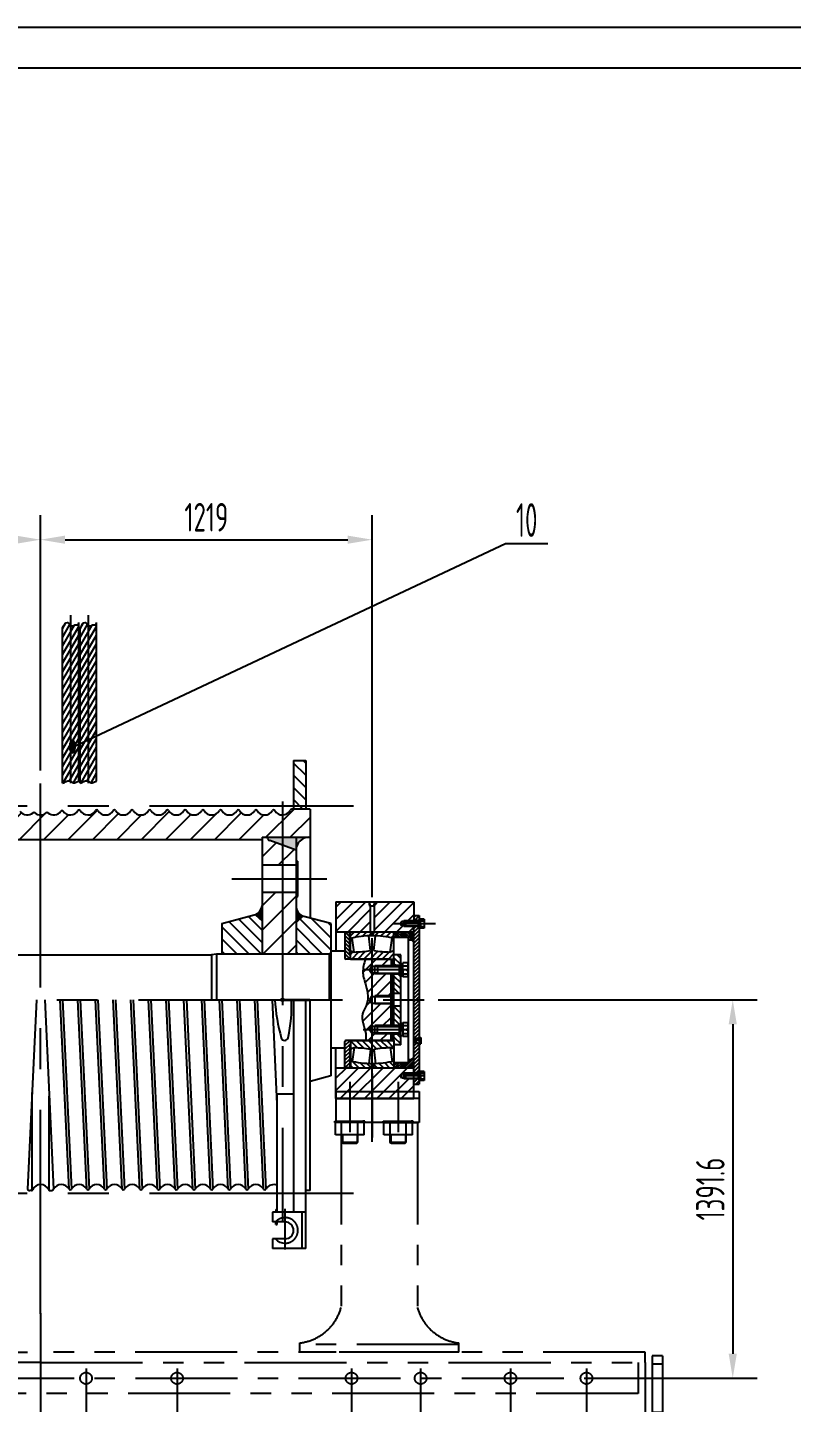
# Model space of a CAD drawing. Header units: millimetres. Extents: x 0 to 12600, y -338 to 8910.
# Drawn here: x 3769 to 6578, y 3854 to 8910 of the extents above; entities that cross this region are included whole.
import ezdxf
from ezdxf.enums import TextEntityAlignment as Align

# ---------------------------------------------------------------- set-up
doc = ezdxf.new("R2010")
doc.units = ezdxf.units.MM
doc.header["$LTSCALE"] = 300
for name, pattern in [('F', [0.75, 0.5, -0.25]), ('G', [2, 1.25, -0.25, 0.25, -0.25]), ('K', [2.5, 1.25, -0.25, 0.25, -0.25, 0.25, -0.25])]:
    doc.linetypes.add(name, pattern=pattern)
for name, color, linetype in [('01', 7, 'Continuous'), ('02', 1, 'Continuous'), ('04', 2, 'F'), ('05', 142, 'G'), ('07', 6, 'K'), ('08', 1, 'Continuous'), ('11', 3, 'Continuous')]:
    doc.layers.add(name, color=color, linetype=linetype)
doc.styles.get("Standard").update_dxf_attribs({"font": 'isocp', "width": 0.707, "bigfont": 'intecad.shx'})
doc.dimstyles.new('INTE', dxfattribs={"dimscale": 30, "dimtxt": 3.5, "dimasz": 3, "dimexe": 3, "dimexo": 0, "dimgap": 1, "dimtad": 1, "dimdec": 1, "dimdsep": 46, "dimtxsty": 'Standard', "dimcen": 0, "dimclrd": 1, "dimclre": 1, "dimclrt": 3, "dimaunit": 1, "dimadec": 0, "dimazin": 0, "dimtfac": 1, "dimtdec": 1, "dimtmove": 0, "dimatfit": 0, "dimfxl": 1, "dimarcsym": 0})

# ---------------------------------------------------------------- blocks, each defined once
blk = doc.blocks.new('re')
at = {"layer": '05', "color": 142, "linetype": 'G'}
for p, q in [((29816, 11247.3), (29816, 10003.8)), ((28088.8, 11043.9), (28088.8, 10268.5)), ((28419, 11043.9), (28419, 10268.5)), ((29314.4, 11043.9), (29314.4, 10268.5)), ((29983.1, 11043.9), (29983.1, 10268.5)), ((30317.6, 11043.9), (30317.6, 10268.5)), ((30959, 11043.9), (30959, 10268.5)), ((31213, 11043.9), (31213, 10268.5)), ((31543.2, 11043.9), (31543.2, 10268.5)), ((31822.6, 11043.9), (31822.6, 10268.5)), ((27764.3, 11007.7), (31872.9, 11007.7)), ((27865.9, 10834), (27865.9, 10534.7)), ((27716.3, 10684.3), (28015.6, 10684.3)), ((28019.3, 10315.6), (31872.9, 10315.6))]:
    blk.add_line(p, q, dxfattribs=at)
at = {"layer": '07', "color": 6, "linetype": 'K'}
for p, q in [((30952.6, 12097.4), (30952.6, 11912.9)), ((31035.2, 12128.1), (31035.2, 11892.4)), ((31130.4, 12097.4), (31130.4, 11912.9)), ((30901.8, 12062.3), (31207, 12062.3)), ((30901.8, 12062.3), (30901.8, 11948.3)), ((31207, 12036.3), (30901.8, 12036.3)), ((31207, 12062.3), (31207, 11948.3)), ((31207, 11948.3), (30901.8, 11948.3)), ((30921, 11948.3), (30921, 11268.3)), ((30921, 11948.3), (30921, 11932.3)), ((30921, 11948.3), (30921, 11932.3)), ((31074, 11948.3), (31201, 11948.3)), ((31201, 11948.3), (31201, 11268.3)), ((31201, 11948.3), (31201, 11932.3)), ((31201, 11948.3), (31201, 11948.3)), ((27778, 11548.3), (27778, 11103.3)), ((27778, 11548.3), (27854, 11548.3)), ((27854, 11548.3), (27854, 11103.3)), ((28717.5, 11548.3), (28717.5, 11103.3)), ((28717.5, 11548.3), (28793.5, 11548.3)), ((28793.5, 11548.3), (28793.5, 11103.3)), ((27885.7, 11522.8), (27854, 11522.8)), ((27854, 11141.8), (27854, 11522.8)), ((27885.7, 11522.8), (27885.7, 11141.8)), ((28685.7, 11141.8), (28685.7, 11522.8)), ((28685.7, 11522.8), (28717.5, 11522.8)), ((28717.5, 11522.8), (28717.5, 11141.8)), ((27885.7, 11141.8), (27854, 11141.8)), ((28717.5, 11141.8), (28685.7, 11141.8)), ((30769, 11103.3), (30769, 11137.7)), ((31353, 11131.3), (30769, 11131.3)), ((31353, 11103.3), (31353, 11137.7)), ((27568, 11090.3), (27568, 10176.3)), ((27593, 11103.3), (29816, 11103.3)), ((27593, 11065.3), (27593, 11103.3)), ((32038.9, 11103.3), (29816, 11103.3)), ((30769, 11119.3), (30769, 11119.3)), ((30769, 11103.3), (30769, 11119.3)), ((31353, 11103.3), (30769, 11103.3)), ((32038.9, 11065.3), (32038.9, 11103.3)), ((32064, 11090.3), (32064, 10176.3)), ((32102, 11090.3), (32064, 11090.3)), ((32102, 11090.3), (32102, 10881.3)), ((29816, 11065.3), (27568, 11065.3)), ((27593.5, 11065.3), (27593.5, 10354.3)), ((27619, 11065.3), (27619, 10951.3)), ((27809.4, 11049.5), (27809.4, 10964.2)), ((28673, 11043.9), (28673, 10951.3)), ((29648.9, 11043.9), (29648.9, 10951.3)), ((29816, 11065.3), (32064, 11065.3)), ((32013, 11065.3), (32013, 10951.3)), ((32038.5, 11065.3), (32038.5, 10354.3)), ((32102, 11059.3), (32064, 11059.3)), ((32013, 10951.3), (27619, 10951.3)), ((27530, 10881.3), (27568, 10881.3)), ((28944.9, 10902.1), (28944.9, 10694.6)), ((32102, 10881.3), (32064, 10881.3)), ((28513.9, 10836.3), (28513.9, 10532.4)), ((31052.9, 10836.3), (31052.9, 10532.4)), ((31700.9, 10834), (31700.9, 10534.7)), ((29048.7, 10798.3), (28841.2, 10798.3)), ((28362, 10684.3), (28665.9, 10684.3)), ((31204.9, 10684.3), (30901, 10684.3)), ((31850.6, 10684.3), (31551.3, 10684.3)), ((27530, 10589.3), (27568, 10589.3)), ((32102, 10589.3), (32064, 10589.3)), ((32102, 10589.3), (32102, 10411.3)), ((27530, 10411.3), (27568, 10411.3)), ((32102, 10411.3), (32064, 10411.3)), ((32038.5, 10354.3), (27593.5, 10354.3)), ((27593.5, 10354.3), (27593.5, 10176.3)), ((32038.5, 10354.3), (32038.5, 10176.3)), ((27593.5, 10220.3), (32038.5, 10220.3)), ((32064, 10176.3), (27568, 10176.3)), ((32051, 10176.3), (32038.5, 10188.8))]:
    blk.add_line(p, q, dxfattribs=at)
for centre, radius in [((27809.4, 11007.7), 21.5), ((28088.8, 11007.7), 21.5), ((28419, 11007.7), 21.5), ((28673, 11007.7), 21.5), ((29314.4, 11007.7), 21.5), ((29648.9, 11007.7), 21.5), ((29983.1, 11007.7), 21.5), ((30317.6, 11007.7), 21.5), ((30959, 11007.7), 21.5), ((31213, 11007.7), 21.5), ((31543.2, 11007.7), 21.5), ((31822.6, 11007.7), 21.5), ((28944.9, 10798.3), 76), ((27865.9, 10684.3), 114), ((28513.9, 10684.3), 114), ((31052.9, 10684.3), 114), ((31700.9, 10684.3), 114), ((28088.8, 10315.6), 21.5), ((28419, 10315.6), 21.5), ((29314.4, 10315.6), 21.5), ((30317.6, 10315.6), 21.5), ((31213, 10315.6), 21.5), ((31543.2, 10315.6), 21.5)]:
    blk.add_circle(centre, radius, dxfattribs=at)
for centre, start, end in [((30748.3, 11315.4), 276.6185, 344.7356), ((31373.6, 11315.4), 195.2644, 263.3815)]:
    blk.add_arc(centre, 178.9, start, end, dxfattribs=at)
blk = doc.blocks.new('*D116')
at = {"layer": '08', "color": 1, "lineweight": -2, "ltscale": 2}
for p, q in [((5278.9, 5335), (6451.6, 5335)), ((6361.6, 5245), (6361.6, 4033.4)), ((5874.3, 3943.4), (6451.6, 3943.4))]:
    blk.add_line(p, q, dxfattribs=at)
at = {"layer": '08', "color": 1, "ltscale": 2}
for points in [[(6346.6, 5245), (6376.6, 5245), (6361.6, 5335)], [(6346.6, 4033.4), (6376.6, 4033.4), (6361.6, 3943.4)]]:
    blk.add_solid(points, dxfattribs=at)
at = {"layer": 'Defpoints', "color": 0, "ltscale": 2}
for p in [(5278.9, 5335), (5874.3, 3943.4), (6361.6, 3943.4)]:
    blk.add_point(p, dxfattribs=at)
at = {"layer": '08', "color": 3, "ltscale": 2, "insert": (6279.1, 4639.2), "char_height": 105, "attachment_point": 5, "rotation": 90}
blk.add_mtext('1391.6', dxfattribs=at)
blk = doc.blocks.new('*D124')
at = {"layer": '08', "color": 1, "lineweight": -2, "ltscale": 2}
for p, q in [((2039.3, 5715.4), (2039.3, 7116.7)), ((3817.3, 6268.6), (3817.3, 7116.7)), ((3727.3, 7026.7), (2129.3, 7026.7))]:
    blk.add_line(p, q, dxfattribs=at)
at = {"layer": '08', "color": 1, "ltscale": 2}
for points in [[(2129.3, 7041.7), (2129.3, 7011.7), (2039.3, 7026.7)], [(3727.3, 7041.7), (3727.3, 7011.7), (3817.3, 7026.7)]]:
    blk.add_solid(points, dxfattribs=at)
at = {"layer": 'Defpoints', "color": 0, "ltscale": 2}
for p in [(2039.3, 7026.7), (3817.3, 6268.6), (2039.3, 5715.4)]:
    blk.add_point(p, dxfattribs=at)
at = {"layer": '08', "color": 3, "ltscale": 2, "insert": (2928.3, 7109.2), "char_height": 105, "attachment_point": 5}
blk.add_mtext('1778', dxfattribs=at)
blk = doc.blocks.new('*D125')
at = {"layer": '08', "color": 1, "lineweight": -2, "ltscale": 2}
for p, q in [((3817.3, 6178.3), (3817.3, 7116.7)), ((5036.3, 5729.2), (5036.3, 7116.7)), ((3907.3, 7026.7), (4946.3, 7026.7))]:
    blk.add_line(p, q, dxfattribs=at)
at = {"layer": '08', "color": 1, "ltscale": 2}
for points in [[(3907.3, 7041.7), (3907.3, 7011.7), (3817.3, 7026.7)], [(4946.3, 7041.7), (4946.3, 7011.7), (5036.3, 7026.7)]]:
    blk.add_solid(points, dxfattribs=at)
at = {"layer": 'Defpoints', "color": 0, "ltscale": 2}
for p in [(5036.3, 7026.7), (3817.3, 6178.3), (5036.3, 5729.2)]:
    blk.add_point(p, dxfattribs=at)
at = {"layer": '08', "color": 3, "ltscale": 2, "insert": (4426.8, 7109.2), "char_height": 105, "attachment_point": 5}
blk.add_mtext('1219', dxfattribs=at)
blk = doc.blocks.new('e')
at = {"layer": '02', "linetype": 'Continuous'}
h = blk.add_hatch(dxfattribs=at)
h.set_pattern_fill('LINE', color=1, scale=5, angle=45, style=0)
h.set_pattern_definition([(45, (-10498.824, 8951.033), (-11.22532, 11.22532), [])])
h.paths.add_polyline_path([(-1.8, 235.4), (-1.8, 243.2), (-1.8, 245.5), (-7.3, 245.5), (-7.3, 250), (-80, 250), (-80, 225.6, -0.059237)])
h.paths.add_polyline_path([(80, 225.6), (80, 250), (7.3, 250), (7.3, 245.5), (1.8, 245.5), (1.8, 243.2), (1.8, 235.4, -0.059237)])
h.paths.add_polyline_path([(80, 150), (80, 180), (66.4, 175.7, -0.045229), (6.4, 181.4), (7.1, 187.5), (0, 187.5), (0, 150)])
h.paths.add_polyline_path([(-66.4, 175.7), (-80, 180), (-80, 150), (0, 150), (0, 187.5), (-7.1, 187.5), (-6.4, 181.4, -0.045229)])
at = {"layer": '01'}
for p, q in [((-80, 150), (-80, 250)), ((-80, 250), (80, 250)), ((-66.4, 175.7), (-73.3, 227.2)), ((-6.4, 181.4), (-12.4, 235.1)), ((-7.3, 250), (-7.3, 245.5)), ((-7.3, 245.5), (-1.8, 245.5)), ((-1.8, 245.5), (-1.8, 243.2)), ((-1.8, 243.2), (-1.8, 235.4)), ((7.3, 245.5), (1.8, 245.5)), ((1.8, 245.5), (1.8, 243.2)), ((1.8, 243.2), (1.8, 235.4)), ((6.4, 181.4), (12.4, 235.1)), ((7.3, 250), (7.3, 245.5)), ((66.4, 175.7), (73.3, 227.2)), ((80, 150), (80, 250)), ((-80, 180), (-66.4, 175.7)), ((0, 187.5), (-7.1, 187.5)), ((0, 187.5), (7.1, 187.5)), ((80, 180), (66.4, 175.7)), ((-80, 150), (80, 150))]:
    blk.add_line(p, q, dxfattribs=at)
for centre, start, end in [((0, -98.5), 90, 103.8651), ((0, -98.5), 76.1349, 90), ((-67.7, 509.5), 270.2241, 280.5827), ((67.7, 509.5), 259.4173, 269.7759)]:
    blk.add_arc(centre, 333.8, start, end, dxfattribs=at)
blk = doc.blocks.new('*U37')
at = {"layer": '01'}
for p, q in [((-15.1, 5), (-15.1, 0)), ((0, 5), (-15.1, 5)), ((-15.1, 0), (0, 0)), ((0, 0), (-2.9, 5)), ((0, 5), (2.9, 0)), ((0, 5), (15.1, 5)), ((15.1, 0), (0, 0)), ((15.1, 5), (15.1, 0))]:
    blk.add_line(p, q, dxfattribs=at)
at = {"layer": '05'}
blk.add_line((0, 7.1), (0, -2.1), dxfattribs=at)
blk = doc.blocks.new('*U36')
at = {"layer": '01'}
for p, q in [((-22.8, 7.5), (-22.8, 0)), ((0, 7.5), (-22.8, 7.5)), ((-22.8, 0), (0, 0)), ((0, 0), (-4.3, 7.5)), ((0, 7.5), (4.3, 0)), ((0, 7.5), (22.8, 7.5)), ((22.8, 0), (0, 0)), ((22.8, 7.5), (22.8, 0))]:
    blk.add_line(p, q, dxfattribs=at)
at = {"layer": '05'}
blk.add_line((0, 9.6), (0, -2.1), dxfattribs=at)
blk = doc.blocks.new('*U150')
at = {"layer": '01'}
blk.add_lwpolyline([(415, 292), (25, 292)], dxfattribs=at)
at = {"layer": '02'}
blk.add_lwpolyline([(420, 297), (0, 297)], dxfattribs=at)

msp = doc.modelspace()

# ---------------------------------------------------------------- hatches: boundary and pattern name
at = {"layer": '01', "ltscale": 2}
h = msp.add_hatch(color=256, dxfattribs=at)
h.paths.add_polyline_path([(4756.41, 5885.13), (4756.41, 5932.45), (4651.41, 5932.45, 0.3152988), (4659.96, 5920.23)])
h.paths.add_polyline_path([(4756.41, 5885.13, -0.4142136), (4803.73, 5932.45), (4756.41, 5932.45)])
at = {"layer": '01', "linetype": 'Continuous', "ltscale": 2}
for points in [[(4756.41, 5849.19), (4756.41, 5844.95), (4761.41, 5844.95)], [(4756.41, 5710.71), (4756.41, 5714.95), (4761.41, 5714.95)]]:
    msp.add_hatch(color=7, dxfattribs=at).paths.add_polyline_path(points)
at = {"layer": '01', "ltscale": 2}
h = msp.add_hatch(color=256, dxfattribs=at)
h.paths.add_polyline_path([(4606.81, 5647.88), (4631.41, 5624.79), (4631.41, 5654.47)])
h.paths.add_polyline_path([(4606.81, 5647.88), (4631.41, 5654.47), (4631.41, 5681.18, -0.2509176)])
h = msp.add_hatch(color=256, dxfattribs=at)
h.paths.add_polyline_path([(4781, 5642.52), (4756.41, 5649.11), (4756.41, 5619.43)])
h.paths.add_polyline_path([(4756.41, 5675.82), (4756.41, 5649.11), (4781, 5642.52, -0.2509176)])
for points in [[(5189.46, 5584.95), (5180.09, 5584.95), (5189.46, 5578.88)], [(5189.46, 5547.84), (5179.46, 5554.95), (5189.46, 5554.95)], [(5189.46, 5122.06), (5179.46, 5114.95), (5189.46, 5114.95)], [(5189.46, 5084.95), (5180.09, 5084.95), (5189.46, 5091.02)]]:
    msp.add_hatch(color=256, dxfattribs=at).paths.add_polyline_path(points)
at = {"layer": '02', "ltscale": 2}
h = msp.add_hatch(dxfattribs=at)
h.set_pattern_fill('LINE', color=256, scale=5, angle=60, style=0)
h.set_pattern_definition([(60, (-12368.094, -963.859), (-13.748153, 7.9375), [])])
edge = h.paths.add_edge_path()
edge.add_spline(control_points=[(3897.94, 6131.67), (3902.42, 6133.52), (3908.97, 6136.24), (3917, 6140.22), (3923.31, 6140.69), (3926.4, 6138.87), (3927.94, 6137.86)], knot_values=[0, 0, 0, 0, 14.5226183, 21.2681954, 26.9093875, 32.3281652, 32.3281652, 32.3281652, 32.3281652], degree=3, periodic=0)
edge.add_line((3927.94, 6137.86), (3927.94, 6712.76))
edge.add_spline(control_points=[(3927.94, 6712.76), (3923.82, 6716.12), (3912.07, 6729.84), (3903.52, 6713.41), (3897.94, 6702.7)], knot_values=[0, 0, 0, 0, 14.1138874, 40.5830585, 40.5830585, 40.5830585, 40.5830585], degree=3, periodic=0)
edge.add_line((3897.94, 6702.7), (3897.94, 6131.67))
edge = h.paths.add_edge_path()
edge.add_spline(control_points=[(3927.94, 6137.86), (3928.9, 6137.24), (3934.29, 6133.55), (3943.62, 6130.99), (3950.83, 6137.71), (3955.19, 6138.56), (3957.94, 6139.1)], knot_values=[32.3281652, 32.3281652, 32.3281652, 32.3281652, 35.6897345, 51.0735205, 55.8792539, 64.104425, 64.104425, 64.104425, 64.104425], degree=3, periodic=0)
edge.add_line((3957.94, 6139.1), (3957.94, 6722.02))
edge.add_spline(control_points=[(3957.94, 6722.02), (3957.02, 6718.14), (3955.31, 6711.01), (3944.31, 6716.32), (3936.7, 6707.04), (3930.82, 6710.41), (3927.94, 6712.76)], knot_values=[40.5830585, 40.5830585, 40.5830585, 40.5830585, 50.1486533, 58.1716885, 68.3421403, 78.2139977, 78.2139977, 78.2139977, 78.2139977], degree=3, periodic=0)
edge.add_line((3927.94, 6712.76), (3927.94, 6137.86))
h = msp.add_hatch(dxfattribs=at)
h.set_pattern_fill('LINE', color=256, scale=5, angle=60, style=0)
h.set_pattern_definition([(60, (-12303.094, -963.859), (-13.748153, 7.9375), [])])
edge = h.paths.add_edge_path()
edge.add_spline(control_points=[(3962.94, 6131.67), (3967.42, 6133.52), (3973.97, 6136.24), (3982, 6140.22), (3988.31, 6140.69), (3991.4, 6138.87), (3992.94, 6137.86)], knot_values=[0, 0, 0, 0, 14.5226183, 21.2681954, 26.9093875, 32.3281652, 32.3281652, 32.3281652, 32.3281652], degree=3, periodic=0)
edge.add_line((3992.94, 6137.86), (3992.94, 6712.76))
edge.add_spline(control_points=[(3992.94, 6712.76), (3988.82, 6716.12), (3977.07, 6729.84), (3968.52, 6713.41), (3962.94, 6702.7)], knot_values=[0, 0, 0, 0, 14.1138874, 40.5830585, 40.5830585, 40.5830585, 40.5830585], degree=3, periodic=0)
edge.add_line((3962.94, 6702.7), (3962.94, 6131.67))
edge = h.paths.add_edge_path()
edge.add_spline(control_points=[(3992.94, 6137.86), (3993.9, 6137.24), (3999.29, 6133.55), (4008.62, 6130.99), (4015.83, 6137.71), (4020.19, 6138.56), (4022.94, 6139.1)], knot_values=[32.3281652, 32.3281652, 32.3281652, 32.3281652, 35.6897345, 51.0735205, 55.8792539, 64.104425, 64.104425, 64.104425, 64.104425], degree=3, periodic=0)
edge.add_line((4022.94, 6139.1), (4022.94, 6722.02))
edge.add_spline(control_points=[(4022.94, 6722.02), (4022.02, 6718.14), (4020.31, 6711.01), (4009.31, 6716.32), (4001.7, 6707.04), (3995.82, 6710.41), (3992.94, 6712.76)], knot_values=[40.5830585, 40.5830585, 40.5830585, 40.5830585, 50.1486533, 58.1716885, 68.3421403, 78.2139977, 78.2139977, 78.2139977, 78.2139977], degree=3, periodic=0)
edge.add_line((3992.94, 6712.76), (3992.94, 6137.86))
h = msp.add_hatch(dxfattribs=at)
h.set_pattern_fill('LINE', color=256, scale=10, angle=135, style=0)
h.set_pattern_definition([(135, (-577.91, 3942.502), (-22.45064, -22.45064), [])])
h.paths.add_polyline_path([(4792.41, 6214.95), (4747.41, 6214.95), (4747.41, 6036.45), (4792.41, 6036.45)])
at = {"layer": '02', "linetype": 'Continuous', "ltscale": 2}
h = msp.add_hatch(dxfattribs=at)
h.set_pattern_fill('LINE', color=1, scale=20, angle=45, style=0)
h.set_pattern_definition([(45, (-577.91, 3942.5), (-44.9013, 44.9013), [])])
h.paths.add_polyline_path([(3742.82, 6027.99, 0.5128634), (3734.7, 6027.99, -0.5445769), (3680.17, 6030.69, 0.6242547), (3671.11, 6030.12, -0.570851), (3615.14, 6030.74, 0.5782066), (3606.47, 6030.74, -0.5782066), (3550.14, 6030.74, 0.5782066), (3541.47, 6030.74, -0.5782066), (3485.14, 6030.74, 0.5782066), (3476.47, 6030.74, -0.5782066), (3420.14, 6030.74, 0.5782066), (3411.47, 6030.74, -0.5782066), (3355.14, 6030.74, 0.5782066), (3346.47, 6030.74, -0.5782066), (3290.14, 6030.74, 0.5782066), (3281.47, 6030.74, -0.5782066), (3225.14, 6030.74, 0.5782066), (3216.47, 6030.74, -0.5782066), (3160.14, 6030.74, 0.5782066), (3151.47, 6030.74, -0.5782066), (3095.14, 6030.74, 0.5782066), (3086.47, 6030.74, -0.5782066), (3030.14, 6030.74, 0.5782066), (3021.47, 6030.74, -0.5782066), (2965.14, 6030.74, 0.5782066), (2956.47, 6030.74, -0.584554), (2899.84, 6031.27, 0.2733853), (2891.08, 6036.45), (2565.31, 6036.45), (2534.32, 5951.3, -0.3152988), (2522.11, 5942.75), (2512.11, 5942.75), (2512.11, 5924.95), (4631.41, 5924.95), (4631.41, 5932.45), (4807.91, 5932.45), (4807.91, 6036.45), (4743.54, 6036.45, 0.2733853), (4734.78, 6031.27, -0.584554), (4678.14, 6030.74, 0.5782066), (4669.47, 6030.74, -0.5782066), (4613.14, 6030.74, 0.5782066), (4604.47, 6030.74, -0.5782066), (4548.14, 6030.74, 0.5782066), (4539.47, 6030.74, -0.5782066), (4483.14, 6030.74, 0.5782066), (4474.47, 6030.74, -0.5782066), (4418.14, 6030.74, 0.5782066), (4409.47, 6030.74, -0.5782066), (4353.14, 6030.74, 0.5782066), (4344.47, 6030.74, -0.5782066), (4288.14, 6030.74, 0.5782066), (4279.47, 6030.74, -0.5782066), (4223.14, 6030.74, 0.5782066), (4214.47, 6030.74, -0.5782066), (4158.14, 6030.74, 0.5782066), (4149.47, 6030.74, -0.5782066), (4093.14, 6030.74, 0.5782066), (4084.47, 6030.74, -0.5782066), (4028.14, 6030.74, 0.5782066), (4019.47, 6030.74, -0.570851), (3963.51, 6030.12, 0.6242547), (3954.45, 6030.69, -0.5445769), (3899.91, 6027.99, 0.5128634), (3891.79, 6027.99, -0.435777), (3844.56, 6022.01, 0.3628105), (3838.15, 6022.01, -0.1757989), (3817.31, 6014.45, -0.1757989), (3796.47, 6022.01, 0.3628105), (3790.05, 6022.01, -0.435777)])
h = msp.add_hatch(dxfattribs=at)
h.set_pattern_fill('LINE', color=1, scale=20, angle=45, style=0)
h.set_pattern_definition([(45, (-4194.145, 3590.12), (-44.9013, 44.9013), [])])
h.paths.add_polyline_path([(4631.41, 5503.2), (4756.41, 5503.2), (4756.41, 5729.95), (4631.41, 5729.95)])
h.paths.add_polyline_path([(4756.41, 5829.95), (4756.41, 5885.13), (4659.96, 5920.23, -0.3152988), (4651.41, 5932.45), (4631.41, 5932.45), (4631.41, 5929.95), (4631.41, 5829.95)])
h = msp.add_hatch(dxfattribs=at)
h.set_pattern_fill('LINE', color=1, scale=10, angle=45, style=0)
h.set_pattern_definition([(45, (-101.754, 1523.514), (-22.45064, 22.45064), [])])
h.paths.add_polyline_path([(5189.46, 5044.95), (5159.46, 5044.95), (5152.46, 5044.95), (5152.46, 5046.95), (5145.46, 5046.95), (5139.8, 5054.95), (5145.46, 5062.95), (5152.46, 5062.95), (5152.46, 5064.95), (5159.46, 5064.95), (5189.46, 5064.95), (5189.46, 5084.95), (5036.31, 5084.95), (5036.31, 4997.95), (5189.46, 4997.95)])
h.paths.add_polyline_path([(5036.31, 5084.95), (4903.16, 5084.95), (4903.16, 4997.95), (5036.31, 4997.95)])
h.paths.add_polyline_path([(5029.31, 5678.65), (5027.54, 5678.65), (5025.47, 5694.95), (4903.16, 5694.95), (4903.16, 5584.95), (5029.31, 5584.95)])
h.paths.add_polyline_path([(5189.46, 5694.95), (5047.15, 5694.95), (5045.07, 5678.65), (5043.31, 5678.65), (5043.31, 5584.95), (5189.46, 5584.95), (5189.46, 5604.95), (5159.46, 5604.95), (5152.46, 5604.95), (5152.46, 5606.95), (5145.46, 5606.95), (5139.8, 5614.95), (5145.46, 5622.95), (5152.46, 5622.95), (5152.46, 5624.95), (5159.46, 5624.95), (5189.46, 5624.95)])
h.paths.add_polyline_path([(5131.76, 4997.95), (5036.51, 4997.95), (5036.51, 4971.95), (5131.76, 4971.95)])
h.paths.add_polyline_path([(5189.46, 4997.95), (5131.76, 4997.95), (5131.76, 4971.95), (5189.46, 4971.95)])
h.paths.add_polyline_path([(5036.31, 4997.95), (4953.96, 4997.95), (4953.96, 4971.95), (5036.31, 4971.95)])
h.paths.add_polyline_path([(4953.96, 4997.95), (4903.16, 4997.95), (4903.16, 4971.95), (4953.96, 4971.95)])
h = msp.add_hatch(dxfattribs=at)
h.set_pattern_fill('LINE', color=1, scale=10, angle=135, style=0)
h.set_pattern_definition([(135, (-101.754, 1523.514), (-22.45064, -22.45064), [])])
h.paths.add_polyline_path([(4606.81, 5647.88), (4483.91, 5614.95), (4483.91, 5503.2), (4631.41, 5503.2), (4631.41, 5624.79)])
h.paths.add_polyline_path([(4756.41, 5503.2), (4877.91, 5503.2), (4883.91, 5509.2), (4883.91, 5614.95), (4781, 5642.52), (4756.41, 5619.43)])
h = msp.add_hatch(dxfattribs=at)
h.set_pattern_fill('LINE', color=1, scale=3, angle=45, style=0)
h.set_pattern_definition([(45, (-4194.145, 15758.685), (-6.735192, 6.735192), [])])
h.paths.add_polyline_path([(5209.46, 5173.33), (5196.46, 5176.89), (5196.46, 5177.95), (5189.46, 5177.95), (5189.46, 5065.95), (5209.46, 5065.95)])
h.paths.add_polyline_path([(5209.46, 5334.95), (5189.46, 5334.95), (5189.46, 5191.95), (5196.46, 5191.95), (5196.46, 5193.02), (5209.46, 5196.57)])
h.paths.add_polyline_path([(5209.46, 5024.95), (5209.46, 5043.95), (5189.46, 5043.95), (5189.46, 5024.95)])
h.paths.add_polyline_path([(5189.46, 5334.95), (5209.46, 5334.95), (5209.46, 5603.95), (5189.46, 5603.95)])
h.paths.add_polyline_path([(5209.46, 5625.95), (5209.46, 5630.05), (5209.46, 5644.95), (5189.46, 5644.95), (5189.46, 5625.95)])
h = msp.add_hatch(dxfattribs=at)
h.set_pattern_fill('LINE', color=1, scale=3, angle=135, style=0)
h.set_pattern_definition([(135, (551.24, 1523.514), (-6.735192, -6.735192), [])])
h.paths.add_polyline_path([(4954.31, 5583.95), (4936.31, 5583.95), (4936.31, 5487.95), (4939.31, 5484.95), (4956.31, 5484.95), (4956.31, 5504.95), (4954.31, 5504.95)])
h = msp.add_hatch(dxfattribs=at)
h.set_pattern_fill('LINE', color=1, scale=2, angle=45, style=0)
h.set_pattern_definition([(315, (551.24, 9146.3874), (-4.490128, -4.490128), [])])
h.paths.add_polyline_path([(5116.31, 5564.95), (5116.31, 5584.95), (5180.09, 5584.95), (5189.46, 5578.88), (5189.46, 5554.95), (5169.46, 5554.95), (5169.46, 5564.95)])
h = msp.add_hatch(dxfattribs=at)
h.set_pattern_fill('LINE', color=1, scale=5, angle=135, style=0)
h.set_pattern_definition([(135, (551.24, 1523.514), (-11.22532, -11.22532), [])])
h.paths.add_polyline_path([(5116.31, 5358.5), (5141.31, 5358.5), (5141.31, 5428.95), (5116.31, 5428.95)])
h.paths.add_polyline_path([(5116.31, 5460.95), (5141.31, 5460.95), (5141.31, 5499.95), (5116.31, 5499.95), (5116.31, 5484.95)])
h.paths.add_polyline_path([(5141.31, 5311.4), (5116.31, 5311.4), (5116.31, 5240.95), (5141.31, 5240.95)])
h.paths.add_polyline_path([(5141.31, 5208.95), (5116.31, 5208.95), (5116.31, 5184.95), (5116.31, 5169.95), (5141.31, 5169.95)])
h.paths.add_polyline_path([(5132.45, 5488.58), (5151.41, 5488.58), (5151.41, 5513.2), (5132.45, 5513.2)], flags=9)
at = {"layer": '02', "ltscale": 2}
h = msp.add_hatch(dxfattribs=at)
h.set_pattern_fill('LINE', color=256, scale=10, angle=45, style=0)
h.set_pattern_definition([(45, (551.24, 1523.514), (-22.45064, 22.45064), [])])
h.paths.add_polyline_path([(5106.31, 5319.95), (5046.31, 5319.95), (5046.31, 5322.95), (5036.31, 5322.95), (5036.31, 5236.95), (5046.31, 5236.95), (5046.31, 5239.95), (5056.31, 5239.95), (5106.31, 5239.95)])
h.paths.add_polyline_path([(5106.31, 5429.95), (5056.31, 5429.95), (5046.31, 5429.95), (5046.31, 5432.95), (5036.31, 5432.95), (5036.31, 5346.95), (5046.31, 5346.95), (5046.31, 5349.95), (5106.31, 5349.95)])
h.paths.add_polyline_path([(5036.31, 5484.95), (5036.31, 5456.95), (5046.31, 5456.95), (5046.31, 5459.95), (5056.31, 5459.95), (5106.31, 5459.95), (5106.31, 5481.95), (5103.31, 5484.95)])
edge = h.paths.add_edge_path()
edge.add_spline(control_points=[(5011.56, 5484.95), (5006.44, 5467.94), (4996.56, 5435.17), (5015, 5387.19), (5021.32, 5352.25), (5019.63, 5334.95)], knot_values=[0, 0, 0, 0, 51.5624342, 99.3225352, 151.3703602, 151.3703602, 151.3703602, 151.3703602], degree=3, periodic=0)
edge.add_line((5019.63, 5334.95), (5026.95, 5334.95))
edge.add_line((5026.95, 5334.95), (5033.31, 5346.95))
edge.add_line((5033.31, 5346.95), (5036.31, 5346.95))
edge.add_line((5036.31, 5346.95), (5036.31, 5432.95))
edge.add_line((5036.31, 5432.95), (5033.31, 5432.95))
edge.add_line((5033.31, 5432.95), (5026.95, 5444.95))
edge.add_line((5026.95, 5444.95), (5033.31, 5456.95))
edge.add_line((5033.31, 5456.95), (5036.31, 5456.95))
edge.add_line((5036.31, 5456.95), (5036.31, 5484.95))
edge.add_line((5036.31, 5484.95), (5011.56, 5484.95))
edge = h.paths.add_edge_path()
edge.add_line((5036.31, 5322.95), (5033.31, 5322.95))
edge.add_line((5033.31, 5322.95), (5026.95, 5334.95))
edge.add_line((5026.95, 5334.95), (5019.63, 5334.95))
edge.add_spline(control_points=[(5019.63, 5334.95), (5018.86, 5327.12), (5014.68, 5309.3), (4990.69, 5276.09), (5004.42, 5245.21), (5009.58, 5224.95)], knot_values=[151.3703602, 151.3703602, 151.3703602, 151.3703602, 174.9358686, 206.2953741, 266.2794496, 266.2794496, 266.2794496, 266.2794496], degree=3, periodic=0)
edge.add_line((5009.58, 5224.95), (5026.95, 5224.95))
edge.add_line((5026.95, 5224.95), (5033.31, 5236.95))
edge.add_line((5033.31, 5236.95), (5036.31, 5236.95))
edge.add_line((5036.31, 5236.95), (5036.31, 5322.95))
h.paths.add_polyline_path([(5056.31, 5209.95), (5046.31, 5209.95), (5046.31, 5212.95), (5036.31, 5212.95), (5036.31, 5184.95), (5103.31, 5184.95), (5106.31, 5187.95), (5106.31, 5209.95)])
edge = h.paths.add_edge_path()
edge.add_spline(control_points=[(5009.58, 5224.95), (5010.8, 5220.15), (5013.62, 5206.7), (5012.85, 5193.47), (5012.35, 5184.95)], knot_values=[266.2794496, 266.2794496, 266.2794496, 266.2794496, 280.4896427, 306.1246492, 306.1246492, 306.1246492, 306.1246492], degree=3, periodic=0)
edge.add_line((5012.35, 5184.95), (5036.31, 5184.95))
edge.add_line((5036.31, 5184.95), (5036.31, 5212.95))
edge.add_line((5036.31, 5212.95), (5033.31, 5212.95))
edge.add_line((5033.31, 5212.95), (5026.95, 5224.95))
edge.add_line((5026.95, 5224.95), (5009.58, 5224.95))
h.paths.add_polyline_path([(5046.31, 5239.95), (5046.31, 5236.95), (5056.31, 5236.95), (5056.31, 5239.95)], flags=16)
h.paths.add_polyline_path([(5056.31, 5209.95), (5056.31, 5212.95), (5046.31, 5212.95), (5046.31, 5209.95)])
h.paths.add_polyline_path([(5046.31, 5349.95), (5046.31, 5346.95), (5106.31, 5346.95), (5106.31, 5349.95)])
h.paths.add_polyline_path([(5046.31, 5322.95), (5046.31, 5319.95), (5106.31, 5319.95), (5106.31, 5322.95)], flags=16)
h.paths.add_polyline_path([(5046.31, 5432.95), (5046.31, 5429.95), (5056.31, 5429.95), (5056.31, 5432.95)])
at = {"layer": '02', "linetype": 'Continuous', "ltscale": 2}
h = msp.add_hatch(dxfattribs=at)
h.set_pattern_fill('LINE', color=1, scale=3, angle=135, style=0)
h.set_pattern_definition([(225, (551.24, 9146.387), (-6.735192, 6.735192), [])])
h.paths.add_polyline_path([(4954.31, 5085.95), (4936.31, 5085.95), (4936.31, 5181.95), (4939.31, 5184.95), (4956.31, 5184.95), (4956.31, 5164.95), (4954.31, 5164.95)])
h = msp.add_hatch(dxfattribs=at)
h.set_pattern_fill('LINE', color=1, scale=2, angle=45, style=0)
h.set_pattern_definition([(45, (551.24, 1523.514), (-4.490128, 4.490128), [])])
h.paths.add_polyline_path([(5180.09, 5084.95), (5189.46, 5091.02), (5189.46, 5114.95), (5169.46, 5114.95), (5169.46, 5104.95), (5116.31, 5104.95), (5116.31, 5084.95)])

# ---------------------------------------------------------------- linework, layer by layer
at = {"layer": '01', "color": 7, "linetype": 'Continuous', "ltscale": 2}
for p, q in [((3897.94, 6131.67), (3897.94, 6702.7)), ((3957.94, 6139.1), (3957.94, 6722.02)), ((3962.94, 6131.67), (3962.94, 6702.7)), ((4022.94, 6139.1), (4022.94, 6722.02)), ((4747.41, 6214.95), (4792.41, 6214.95)), ((4747.41, 6214.95), (4747.41, 6036.45)), ((4807.91, 6036.45), (4743.54, 6036.45)), ((4807.91, 6036.45), (4807.91, 5635.31)), ((2512.11, 5924.95), (4631.41, 5924.95)), ((4631.41, 5932.45), (4631.41, 5503.2)), ((4631.41, 5932.45), (4807.91, 5932.45)), ((4756.41, 5932.45), (4756.41, 5503.2)), ((4756.41, 5829.95), (4631.41, 5829.95)), ((4761.41, 5844.95), (4756.41, 5849.19)), ((4761.41, 5844.95), (4756.41, 5844.95)), ((4761.41, 5844.95), (4761.41, 5714.95)), ((4756.41, 5729.95), (4631.41, 5729.95)), ((4761.41, 5714.95), (4756.41, 5710.71)), ((4761.41, 5714.95), (4756.41, 5714.95)), ((4903.16, 5694.95), (5189.46, 5694.95)), ((5029.31, 5678.65), (5027.32, 5694.95)), ((5029.31, 5678.65), (5029.31, 5584.95)), ((5043.31, 5678.65), (5045.29, 5694.95)), ((5043.31, 5678.65), (5043.31, 5584.95)), ((4483.91, 5614.95), (4621.41, 5651.79)), ((4483.91, 5614.95), (4483.91, 5503.2)), ((4606.81, 5647.88), (4631.41, 5624.79)), ((4883.91, 5614.95), (4756.41, 5649.11)), ((4781, 5642.52), (4756.41, 5619.43)), ((4883.91, 5614.95), (4883.91, 5054.95)), ((5189.46, 5644.95), (5209.46, 5644.95)), ((4903.16, 5584.95), (5189.46, 5584.95)), ((4936.31, 5583.95), (4954.31, 5583.95)), ((5116.31, 5564.95), (5169.46, 5564.95)), ((4936.31, 5513.2), (4883.91, 5513.2)), ((5169.46, 5554.95), (5189.46, 5554.95)), ((4878.91, 5503.2), (4463.91, 5503.2)), ((4877.91, 5503.2), (4883.91, 5509.2)), ((4939.31, 5484.95), (4936.31, 5487.95)), ((5103.31, 5484.95), (4939.31, 5484.95)), ((4956.31, 5504.95), (4954.31, 5504.95)), ((5033.31, 5456.95), (5026.95, 5444.95)), ((5033.31, 5432.95), (5026.95, 5444.95)), ((5033.31, 5432.95), (5033.31, 5456.95)), ((5056.31, 5456.95), (5033.31, 5456.95)), ((4747.41, 5334.95), (4747.41, 4554.08)), ((4792.41, 4420.08), (4792.41, 5334.95)), ((4807.91, 4633.45), (4807.91, 5334.95)), ((5033.31, 5346.95), (5026.95, 5334.95)), ((5033.31, 5322.95), (5026.95, 5334.95)), ((5033.31, 5322.95), (5033.31, 5346.95)), ((5033.31, 5346.95), (5106.31, 5346.95)), ((5033.31, 5322.95), (5106.31, 5322.95)), ((5033.31, 5236.95), (5026.95, 5224.95)), ((5033.31, 5212.95), (5026.95, 5224.95)), ((5033.31, 5212.95), (5033.31, 5236.95)), ((5056.31, 5236.95), (5033.31, 5236.95)), ((4939.31, 5184.95), (4936.31, 5181.95)), ((5103.31, 5184.95), (4939.31, 5184.95)), ((4956.31, 5164.95), (4954.31, 5164.95)), ((5196.46, 5191.95), (5189.46, 5191.95)), ((5196.46, 5177.95), (5189.46, 5177.95)), ((5196.46, 5191.95), (5209.46, 5194.52)), ((5196.46, 5193.02), (5196.46, 5176.89)), ((5196.46, 5177.95), (5209.46, 5175.39)), ((5209.46, 5196.57), (5214.56, 5196.57)), ((5209.46, 5173.33), (5214.56, 5173.33)), ((5214.56, 5196.57), (5214.56, 5173.33)), ((4936.31, 5156.7), (4883.91, 5156.7)), ((5169.46, 5114.95), (5189.46, 5114.95)), ((4936.31, 5085.95), (4954.31, 5085.95)), ((5116.31, 5104.95), (5169.46, 5104.95)), ((4883.91, 5054.95), (4807.91, 5034.59)), ((5189.46, 5024.95), (5209.46, 5024.95)), ((4687.41, 4554.08), (4687.41, 4989.48)), ((4901.53, 4888.95), (5006.39, 4888.95)), ((5079.33, 4888.95), (5184.19, 4888.95)), ((4921.96, 4811.95), (4925.96, 4807.95)), ((4923.96, 4811.95), (4983.96, 4811.95)), ((4923.96, 4811.95), (4927.96, 4807.95)), ((4927.96, 4807.95), (4979.96, 4807.95)), ((4979.96, 4807.95), (4983.96, 4811.95)), ((5099.76, 4811.95), (5103.76, 4807.95)), ((5101.76, 4811.95), (5161.76, 4811.95)), ((5101.76, 4811.95), (5105.76, 4807.95)), ((5105.76, 4807.95), (5157.76, 4807.95)), ((5157.76, 4807.95), (5161.76, 4811.95)), ((3783.47, 4633.45), (3778.21, 4633.45)), ((3851.76, 4633.45), (3856.41, 4633.45)), ((4807.91, 4633.45), (4792.41, 4633.45)), ((4792.41, 4554.08), (4670.41, 4554.08)), ((4682.41, 4509.08), (4682.41, 4518.08)), ((4792.41, 4420.08), (4670.41, 4420.08))]:
    msp.add_line(p, q, dxfattribs=at)
at = {"layer": '01', "ltscale": 2}
for p, q in [((4792.41, 6214.95), (4792.41, 6036.45)), ((4756.41, 5885.13), (4659.96, 5920.23)), ((4903.16, 5694.95), (4903.16, 5513.2)), ((5045.07, 5678.65), (5027.54, 5678.65)), ((5189.46, 5694.95), (5189.46, 5624.95)), ((5145.46, 5622.95), (5139.8, 5614.95)), ((5145.46, 5606.95), (5139.8, 5614.95)), ((5145.46, 5606.95), (5145.46, 5622.95)), ((5159.46, 5622.95), (5145.46, 5622.95)), ((5152.46, 5624.95), (5152.46, 5604.95)), ((5159.46, 5604.95), (5159.46, 5624.95)), ((5209.46, 5624.95), (5159.46, 5624.95)), ((5209.46, 5625.95), (5189.46, 5625.95)), ((5206.96, 5604.95), (5206.96, 5624.95)), ((5209.46, 5644.95), (5209.46, 5024.95)), ((5214.46, 5598.48), (5214.46, 5631.43)), ((5226.96, 5631.43), (5214.46, 5631.43)), ((5214.46, 5624.95), (5226.96, 5624.95)), ((5226.96, 5631.43), (5226.96, 5598.48)), ((4936.31, 5583.95), (4936.31, 5487.95)), ((4954.31, 5504.95), (4954.31, 5583.95)), ((5159.46, 5606.95), (5145.46, 5606.95)), ((5209.46, 5604.95), (5159.46, 5604.95)), ((5169.46, 5104.95), (5169.46, 5564.95)), ((5180.09, 5584.95), (5189.46, 5578.88)), ((5189.46, 4971.95), (5189.46, 5604.95)), ((5209.46, 5603.95), (5189.46, 5603.95)), ((5214.46, 5604.95), (5226.96, 5604.95)), ((5226.96, 5598.48), (5214.46, 5598.48)), ((5179.46, 5554.95), (5189.46, 5547.84)), ((2267.91, 5499.95), (4445.47, 5499.95)), ((4463.91, 5503.2), (4445.47, 5499.95)), ((4445.47, 5499.95), (4445.47, 5334.95)), ((4463.91, 5503.2), (4463.91, 5334.95)), ((4877.91, 5503.2), (4877.91, 5334.95)), ((5103.31, 5484.95), (5106.31, 5481.95)), ((5106.31, 5481.95), (5116.31, 5481.95)), ((5106.31, 5481.95), (5106.31, 5459.95)), ((5141.31, 5460.95), (5106.31, 5460.95)), ((5107.31, 5481.95), (5107.31, 5460.95)), ((5108.31, 5481.95), (5108.31, 5460.95)), ((5109.31, 5481.95), (5109.31, 5460.95)), ((5111.31, 5481.95), (5111.31, 5460.95)), ((5113.31, 5481.95), (5113.31, 5460.95)), ((5115.31, 5481.95), (5115.31, 5460.95)), ((5141.31, 5499.95), (5116.31, 5499.95)), ((5116.31, 5484.95), (5116.31, 5460.95)), ((5141.31, 5169.95), (5141.31, 5499.95)), ((5167.51, 5470.38), (5148.81, 5470.38)), ((5148.81, 5419.53), (5148.81, 5470.38)), ((5167.51, 5470.38), (5167.51, 5419.53)), ((5056.31, 5432.95), (5033.31, 5432.95)), ((5046.31, 5429.95), (5046.31, 5459.95)), ((5141.31, 5459.95), (5056.31, 5459.95)), ((5056.31, 5459.95), (5056.31, 5429.95)), ((5141.31, 5429.95), (5056.31, 5429.95)), ((5106.31, 5239.95), (5106.31, 5429.95)), ((5141.31, 5428.95), (5106.31, 5428.95)), ((5107.31, 5240.95), (5107.31, 5428.95)), ((5108.31, 5240.95), (5108.31, 5428.95)), ((5109.31, 5240.95), (5109.31, 5428.95)), ((5111.31, 5240.95), (5111.31, 5428.95)), ((5113.31, 5240.95), (5113.31, 5428.95)), ((5115.31, 5240.95), (5115.31, 5428.95)), ((5116.31, 5240.95), (5116.31, 5428.95)), ((5135.81, 5459.95), (5135.81, 5429.95)), ((5148.81, 5459.95), (5167.51, 5459.95)), ((5148.81, 5429.95), (5167.51, 5429.95)), ((5167.51, 5419.53), (5148.81, 5419.53)), ((3802.09, 5334.95), (3769.59, 4639.16)), ((3832.52, 5334.95), (3865.02, 4639.16)), ((3921.97, 4639.16), (3889.47, 5334.95)), ((3898.14, 5334.95), (3930.64, 4639.16)), ((3986.97, 4639.16), (3954.47, 5334.95)), ((3963.14, 5334.95), (3995.64, 4639.16)), ((4051.97, 4639.16), (4019.47, 5334.95)), ((4028.14, 5334.95), (4060.64, 4639.16)), ((4116.97, 4639.16), (4084.47, 5334.95)), ((4093.14, 5334.95), (4125.64, 4639.16)), ((4181.97, 4639.16), (4149.47, 5334.95)), ((4158.14, 5334.95), (4190.64, 4639.16)), ((4246.97, 4639.16), (4214.47, 5334.95)), ((4223.14, 5334.95), (4255.64, 4639.16)), ((4311.97, 4639.16), (4279.47, 5334.95)), ((4288.14, 5334.95), (4320.64, 4639.16)), ((4376.97, 4639.16), (4344.47, 5334.95)), ((4353.14, 5334.95), (4385.64, 4639.16)), ((4441.97, 4639.16), (4409.47, 5334.95)), ((4418.14, 5334.95), (4450.64, 4639.16)), ((4506.97, 4639.16), (4474.47, 5334.95)), ((4483.14, 5334.95), (4515.64, 4639.16)), ((4571.97, 4639.16), (4539.47, 5334.95)), ((4548.14, 5334.95), (4580.64, 4639.16)), ((4636.97, 4639.16), (4604.47, 5334.95)), ((4613.14, 5334.95), (4645.64, 4639.16)), ((4687.41, 4951.02), (4669.47, 5334.95)), ((4706.31, 5335.7), (4807.31, 5335.7)), ((4706.31, 5335.7), (4706.31, 5334.2)), ((4706.31, 5334.2), (4807.31, 5334.2)), ((4807.31, 5335.7), (4807.31, 5334.2)), ((5046.31, 5349.95), (5046.31, 5319.95)), ((5141.31, 5358.5), (5106.31, 5358.5)), ((5141.31, 5311.4), (5106.31, 5311.4)), ((5056.31, 5212.95), (5033.31, 5212.95)), ((5046.31, 5209.95), (5046.31, 5239.95)), ((5141.31, 5239.95), (5056.31, 5239.95)), ((5056.31, 5209.95), (5056.31, 5239.95)), ((5141.31, 5209.95), (5056.31, 5209.95)), ((5141.31, 5240.95), (5106.31, 5240.95)), ((5106.31, 5187.95), (5106.31, 5209.95)), ((5141.31, 5208.95), (5106.31, 5208.95)), ((5107.31, 5187.95), (5107.31, 5208.95)), ((5108.31, 5187.95), (5108.31, 5208.95)), ((5109.31, 5187.95), (5109.31, 5208.95)), ((5111.31, 5187.95), (5111.31, 5208.95)), ((5113.31, 5187.95), (5113.31, 5208.95)), ((5115.31, 5187.95), (5115.31, 5208.95)), ((5116.31, 5184.95), (5116.31, 5208.95)), ((5135.81, 5239.95), (5135.81, 5209.95)), ((5148.81, 5250.38), (5148.81, 5199.53)), ((5167.51, 5250.38), (5148.81, 5250.38)), ((5148.81, 5239.95), (5167.51, 5239.95)), ((5167.51, 5209.53), (5148.81, 5209.53)), ((5167.51, 5250.38), (5167.51, 5199.53)), ((4936.31, 5085.95), (4936.31, 5181.95)), ((4954.31, 5164.95), (4954.31, 5085.95)), ((5103.31, 5184.95), (5106.31, 5187.95)), ((5106.31, 5187.95), (5116.31, 5187.95)), ((5141.31, 5169.95), (5116.31, 5169.95)), ((5167.51, 5199.53), (5148.81, 5199.53)), ((4903.16, 4971.95), (4903.16, 5156.7)), ((5179.46, 5114.95), (5189.46, 5122.06)), ((4903.16, 5084.95), (5189.46, 5084.95)), ((5145.46, 5062.95), (5139.8, 5054.95)), ((5145.46, 5046.95), (5145.46, 5062.95)), ((5159.46, 5062.95), (5145.46, 5062.95)), ((5152.46, 5064.95), (5152.46, 5044.95)), ((5159.46, 5044.95), (5159.46, 5064.95)), ((5209.46, 5064.95), (5159.46, 5064.95)), ((5180.09, 5084.95), (5189.46, 5091.02)), ((5209.46, 5065.95), (5189.46, 5065.95)), ((5206.96, 5044.95), (5206.96, 5064.95)), ((5214.46, 5038.48), (5214.46, 5071.43)), ((5226.96, 5071.43), (5214.46, 5071.43)), ((5214.46, 5064.95), (5226.96, 5064.95)), ((5226.96, 5071.43), (5226.96, 5038.48)), ((5145.46, 5046.95), (5139.8, 5054.95)), ((5159.46, 5046.95), (5145.46, 5046.95)), ((5209.46, 5044.95), (5159.46, 5044.95)), ((5209.46, 5043.95), (5189.46, 5043.95)), ((5214.46, 5044.95), (5226.96, 5044.95)), ((5226.96, 5038.48), (5214.46, 5038.48)), ((3786.18, 4634.25), (3786.18, 4994.27)), ((3849.05, 4634.25), (3849.05, 4981.06)), ((4687.41, 4989.48), (4747.41, 4989.48)), ((4903.16, 4971.95), (5189.46, 4971.95)), ((4901.53, 4837.95), (4901.53, 4888.95)), ((4923.96, 4811.95), (4923.96, 4888.95)), ((4983.96, 4811.95), (4983.96, 4888.95)), ((5006.39, 4837.95), (5006.39, 4888.95)), ((5079.33, 4837.95), (5079.33, 4888.95)), ((5101.76, 4811.95), (5101.76, 4888.95)), ((5161.76, 4811.95), (5161.76, 4888.95)), ((5184.19, 4837.95), (5184.19, 4888.95)), ((5006.39, 4837.95), (4901.53, 4837.95)), ((5184.19, 4837.95), (5079.33, 4837.95)), ((4670.41, 4554.08), (4670.41, 4518.08)), ((4682.41, 4564.08), (4687.41, 4564.08)), ((4682.41, 4564.08), (4682.41, 4554.08)), ((4777.41, 4554.08), (4777.41, 4420.08)), ((4716.41, 4518.08), (4670.41, 4518.08)), ((4682.41, 4509.08), (4687.41, 4509.08)), ((4687.41, 4509.08), (4687.41, 4518.08)), ((4670.41, 4456.08), (4670.41, 4420.08)), ((4716.41, 4456.08), (4670.41, 4456.08))]:
    msp.add_line(p, q, dxfattribs=at)
at = {"layer": '01', "color": 7, "linetype": 'Continuous', "ltscale": 2}
for centre in [(5163.6, 5444.95), (5163.6, 5224.95)]:
    msp.add_circle(centre, 2, dxfattribs=at)
at = {"layer": '01', "ltscale": 2}
msp.add_circle((4706.31, 5334.95), 5, dxfattribs=at)
at = {"layer": '01', "color": 7, "linetype": 'Continuous', "ltscale": 2}
for centre, radius, start, end in [((3769.22, 6046.95), 32.5, 215.69674, 309.8826), ((3793.26, 6018.17), 5, 50.1174, 129.8826), ((3817.31, 6046.95), 32.5, 230.1174, 270), ((3817.31, 6046.95), 32.5, 270, 309.8826), ((3841.35, 6018.17), 5, 50.1174, 129.8826), ((3865.4, 6046.95), 32.5, 230.1174, 324.30326), ((3895.85, 6025.07), 5, 35.69674, 144.30326), ((3926.31, 6046.95), 32.5, 215.69674, 330.07357), ((3958.84, 6028.19), 5.05, 37.61342, 149.73879), ((3991.31, 6046.95), 32.5, 208.83919, 330.07357), ((4023.81, 6028.24), 5, 29.92643, 150.07357), ((4056.31, 6046.95), 32.5, 209.92643, 330.07357), ((4088.81, 6028.24), 5, 29.92643, 150.07357), ((4121.31, 6046.95), 32.5, 209.92643, 330.07357), ((4153.81, 6028.24), 5, 29.92643, 150.07357), ((4186.31, 6046.95), 32.5, 209.92643, 330.07357), ((4218.81, 6028.24), 5, 29.92643, 150.07357), ((4251.31, 6046.95), 32.5, 209.92643, 330.07357), ((4283.81, 6028.24), 5, 29.92643, 150.07357), ((4316.31, 6046.95), 32.5, 209.92643, 330.07357), ((4348.81, 6028.24), 5, 29.92643, 150.07357), ((4381.31, 6046.95), 32.5, 209.92643, 330.07357), ((4413.81, 6028.24), 5, 29.92643, 150.07357), ((4446.31, 6046.95), 32.5, 209.92643, 330.07357), ((4478.81, 6028.24), 5, 29.92643, 150.07357), ((4511.31, 6046.95), 32.5, 209.92643, 330.07357), ((4543.81, 6028.24), 5, 29.92643, 150.07357), ((4576.31, 6046.95), 32.5, 209.92643, 330.07357), ((4608.81, 6028.24), 5, 29.92643, 150.07357), ((4641.31, 6046.95), 32.5, 209.92643, 330.07357), ((4673.81, 6028.24), 5, 29.92643, 150.07357), ((4706.31, 6046.95), 32.5, 209.92643, 331.16081), ((4743.54, 6026.45), 10, 90, 151.16081), ((4588.02, 5687.49), 43.84, 295.382, 351.72485), ((4799.79, 5682.13), 43.84, 188.27515, 244.618), ((4939.31, 5487.95), 3, 180, 270), ((4939.31, 5181.95), 3, 90, 180), ((3817.61, 4622.95), 32.5, 24.41686, 155.58314), ((3893.81, 4622.95), 32.5, 29.92643, 151.16081), ((3958.81, 4622.95), 32.5, 29.92643, 150.07357), ((4023.81, 4622.95), 32.5, 29.92643, 150.07357), ((4088.81, 4622.95), 32.5, 29.92643, 150.07357), ((4153.81, 4622.95), 32.5, 29.92643, 150.07357), ((4218.81, 4622.95), 32.5, 29.92643, 150.07357), ((4283.81, 4622.95), 32.5, 29.92643, 150.07357), ((4348.81, 4622.95), 32.5, 29.92643, 150.07357), ((4413.81, 4622.95), 32.5, 29.92643, 150.07357), ((4478.81, 4622.95), 32.5, 29.92643, 150.07357), ((4543.81, 4622.95), 32.5, 29.92643, 150.07357), ((4608.81, 4622.95), 32.5, 29.92643, 150.07357), ((4673.81, 4622.95), 32.5, 65.2625, 150.07357), ((3778.04, 4643.45), 10, 208.83919, 270), ((3783.47, 4638.45), 5, 270, 335.58314), ((3851.76, 4638.45), 5, 204.41686, 270), ((3856.58, 4643.45), 10, 270, 331.16081), ((3926.31, 4641.66), 5, 209.92643, 330.07357), ((3991.31, 4641.66), 5, 209.92643, 330.07357), ((4056.31, 4641.66), 5, 209.92643, 330.07357), ((4121.31, 4641.66), 5, 209.92643, 330.07357), ((4186.31, 4641.66), 5, 209.92643, 330.07357), ((4251.31, 4641.66), 5, 209.92643, 330.07357), ((4316.31, 4641.66), 5, 209.92643, 330.07357), ((4381.31, 4641.66), 5, 209.92643, 330.07357), ((4446.31, 4641.66), 5, 209.92643, 330.07357), ((4511.31, 4641.66), 5, 209.92643, 330.07357), ((4576.31, 4641.66), 5, 209.92643, 330.07357), ((4641.31, 4641.66), 5, 209.92643, 330.07357), ((4716.41, 4487.08), 31, 270, 90), ((4716.41, 4487.08), 47, 221.26743, 270)]:
    msp.add_arc(centre, radius, start, end, dxfattribs=at)
at = {"layer": '01', "ltscale": 2}
for centre, radius, start, end in [((4664.41, 5932.45), 13, 180, 250), ((4803.73, 5885.13), 47.32, 90, 180), ((4878.91, 5508.2), 5, 270, 0), ((5406.58, 5387.26), 730.32, 184.10703, 195.29558), ((4203.63, 5312.81), 536.59, 347.36907, 2.53338), ((4203.63, 5312.81), 536.59, 2.44445, 2.53338), ((4714.55, 5198.72), 13.09, 198.36936, 345.64715)]:
    msp.add_arc(centre, radius, start, end, dxfattribs=at)
at = {"layer": '02', "ltscale": 2}
for p, q in [((3934.19, 6263.49), (5526.79, 7012.12)), ((5526.79, 7012.12), (5681.79, 7012.12)), ((5027.54, 5678.65), (5025.47, 5694.95)), ((5045.07, 5678.65), (5047.15, 5694.95)), ((5159.46, 5624.95), (5152.46, 5624.95)), ((5159.46, 5622.95), (5206.96, 5622.95)), ((5159.46, 5604.95), (5152.46, 5604.95)), ((5159.46, 5606.95), (5206.96, 5606.95)), ((5056.31, 5459.95), (5046.31, 5459.95)), ((5056.31, 5429.95), (5046.31, 5429.95)), ((5056.31, 5456.95), (5135.81, 5456.95)), ((5056.31, 5432.95), (5135.81, 5432.95)), ((5056.31, 5239.95), (5046.31, 5239.95)), ((5056.31, 5209.95), (5046.31, 5209.95)), ((5056.31, 5236.95), (5135.81, 5236.95)), ((5056.31, 5212.95), (5135.81, 5212.95)), ((5159.46, 5064.95), (5152.46, 5064.95)), ((5159.46, 5062.95), (5206.96, 5062.95)), ((5159.46, 5044.95), (5152.46, 5044.95)), ((5159.46, 5046.95), (5206.96, 5046.95))]:
    msp.add_line(p, q, dxfattribs=at)
at = {"layer": '02', "color": 1, "linetype": 'Continuous', "ltscale": 2}
for p, q in [((5106.31, 5349.95), (5046.31, 5349.95)), ((5106.31, 5319.95), (5046.31, 5319.95)), ((5196.46, 5193.02), (5209.46, 5196.57)), ((5196.46, 5176.89), (5209.46, 5173.33)), ((4924.96, 4837.95), (4924.96, 4808.95)), ((4926.96, 4837.95), (4926.96, 4808.95)), ((4980.96, 4837.95), (4980.96, 4808.95)), ((5102.76, 4837.95), (5102.76, 4808.95)), ((5104.76, 4837.95), (5104.76, 4808.95)), ((5158.76, 4837.95), (5158.76, 4808.95))]:
    msp.add_line(p, q, dxfattribs=at)
at = {"layer": '02', "ltscale": 2}
for points in [[(3897.94, 6702.7), (3916.03, 6722.02), (3936.5, 6709.51), (3945.6, 6714.06), (3953.61, 6713.49), (3957.94, 6722.02)], [(3962.94, 6702.7), (3981.03, 6722.02), (4001.5, 6709.51), (4010.6, 6714.06), (4018.61, 6713.49), (4022.94, 6722.02)], [(3897.94, 6131.67), (3911.27, 6137.43), (3917.54, 6139.93), (3923.17, 6140.14), (3930.9, 6135.97), (3946.14, 6133.88), (3950.11, 6136.6), (3957.94, 6139.1)], [(3962.94, 6131.67), (3976.27, 6137.43), (3982.54, 6139.93), (3988.17, 6140.14), (3995.9, 6135.97), (4011.14, 6133.88), (4015.11, 6136.6), (4022.94, 6139.1)], [(5011.56, 5484.95), (5002.11, 5434.26), (5013.14, 5387.79), (5013.93, 5312.19), (5000.53, 5283.83), (5012.35, 5210.59), (5012.35, 5184.95)]]:
    msp.add_spline(points, degree=3, dxfattribs=at)
at = {"layer": '04', "color": 2, "linetype": 'F', "ltscale": 2}
for p, q in [((4898.96, 4883.95), (4898.96, 4888.95)), ((4898.96, 4888.95), (4906.46, 4888.95)), ((5008.96, 4888.95), (5001.46, 4888.95)), ((5008.96, 4883.95), (5008.96, 4888.95)), ((5076.76, 4888.95), (5084.26, 4888.95)), ((5076.76, 4883.95), (5076.76, 4888.95)), ((5186.76, 4888.95), (5179.26, 4888.95)), ((5186.76, 4883.95), (5186.76, 4888.95))]:
    msp.add_line(p, q, dxfattribs=at)
for start, end in [(90, 138.73257), (270, 90)]:
    msp.add_arc((4716.41, 4487.08), 47, start, end, dxfattribs=at)
at = {"layer": '05', "ltscale": 2}
for p, q in [((3927.94, 6131.67), (3927.94, 6749.67)), ((3992.94, 6131.67), (3992.94, 6749.67)), ((3817.31, 4180.48), (3817.31, 6178.27)), ((4520.41, 5779.95), (4870.05, 5779.95)), ((5036.31, 4812.15), (5036.31, 5729.2)), ((5168.07, 5444.95), (5003.05, 5444.95)), ((1777, 5334.95), (5278.89, 5334.95)), ((5168.07, 5224.95), (5003.05, 5224.95)), ((5215.48, 5184.95), (5186.19, 5184.95)), ((5230.02, 5054.95), (5155.91, 5054.95)), ((4716.41, 4417.16), (4716.41, 4566.83))]:
    msp.add_line(p, q, dxfattribs=at)
at = {"layer": '05', "color": 4, "linetype": 'G', "ltscale": 2}
for p, q in [((4968.01, 6046.95), (2824.52, 6046.95)), ((4706.31, 6064.6), (4706.31, 4523.18)), ((4968.01, 4622.95), (2824.52, 4622.95))]:
    msp.add_line(p, q, dxfattribs=at)
at = {"layer": '05', "color": 142, "linetype": 'G', "ltscale": 2}
msp.add_line((5112.65, 5614.95), (5268.67, 5614.95), dxfattribs=at)

# ---------------------------------------------------------------- block references
at = {"layer": '01', "xscale": 30, "yscale": 30, "zscale": 30}
msp.add_blockref('*U150', (0, 0), dxfattribs=at)
at = {"layer": '01', "ltscale": 2}
for name, p in [('e', (5036.31, 5334.95)), ('re', (-25998.65, -7064.37))]:
    msp.add_blockref(name, p, dxfattribs=at)
at = {"layer": '01', "ltscale": 2, "xscale": -1, "rotation": 180}
msp.add_blockref('e', (5036.31, 5334.95), dxfattribs=at)
at = {"layer": '02', "ltscale": 2, "rotation": 270}
for name, p in [('*U37', (5209.46, 5614.95)), ('*U36', (5141.31, 5444.95))]:
    msp.add_blockref(name, p, dxfattribs=at)
at = {"layer": '02', "ltscale": 2, "xscale": -1, "rotation": 270}
for name, p in [('*U36', (5141.31, 5224.95)), ('*U37', (5209.46, 5054.95))]:
    msp.add_blockref(name, p, dxfattribs=at)

# ---------------------------------------------------------------- texts
at = {"layer": '02', "ltscale": 2, "width": 0.605172}
msp.add_text('●', height=50, dxfattribs=at).set_placement((3919.19, 6238.49), (3949.19, 6238.49), align=Align.FIT)
at = {"layer": '11', "ltscale": 2, "width": 0.606076}
msp.add_text('10', height=123.744, dxfattribs=at).set_placement((5564.88, 7037.12), (5643.69, 7037.12), align=Align.FIT)

# ---------------------------------------------------------------- dimensions: what is measured, and where the dimension line sits
at = {"layer": '08', "ltscale": 2}
for base, p1, p2, picture, middle in [((2039.31, 7026.67), (3817.31, 6268.63), (2039.31, 5715.39), '*D124', (2928.31, 7109.17)), ((5036.31, 7026.67), (3817.31, 6178.27), (5036.31, 5729.2), '*D125', (4426.81, 7109.18))]:
    dim = msp.add_linear_dim(base=base, p1=p1, p2=p2, dimstyle='INTE', dxfattribs=at)
    dim.commit()
    dim.dimension.update_dxf_attribs({"geometry": picture, "text_midpoint": middle})
dim = msp.add_linear_dim(base=(6361.56, 3943.35), p1=(5278.89, 5334.95), p2=(5874.28, 3943.35), angle=90, dimstyle='INTE', dxfattribs=at)
dim.commit()
dim.dimension.update_dxf_attribs({"geometry": '*D116', "text_midpoint": (6279.06, 4639.15)})

doc.saveas('drawing.dxf')
